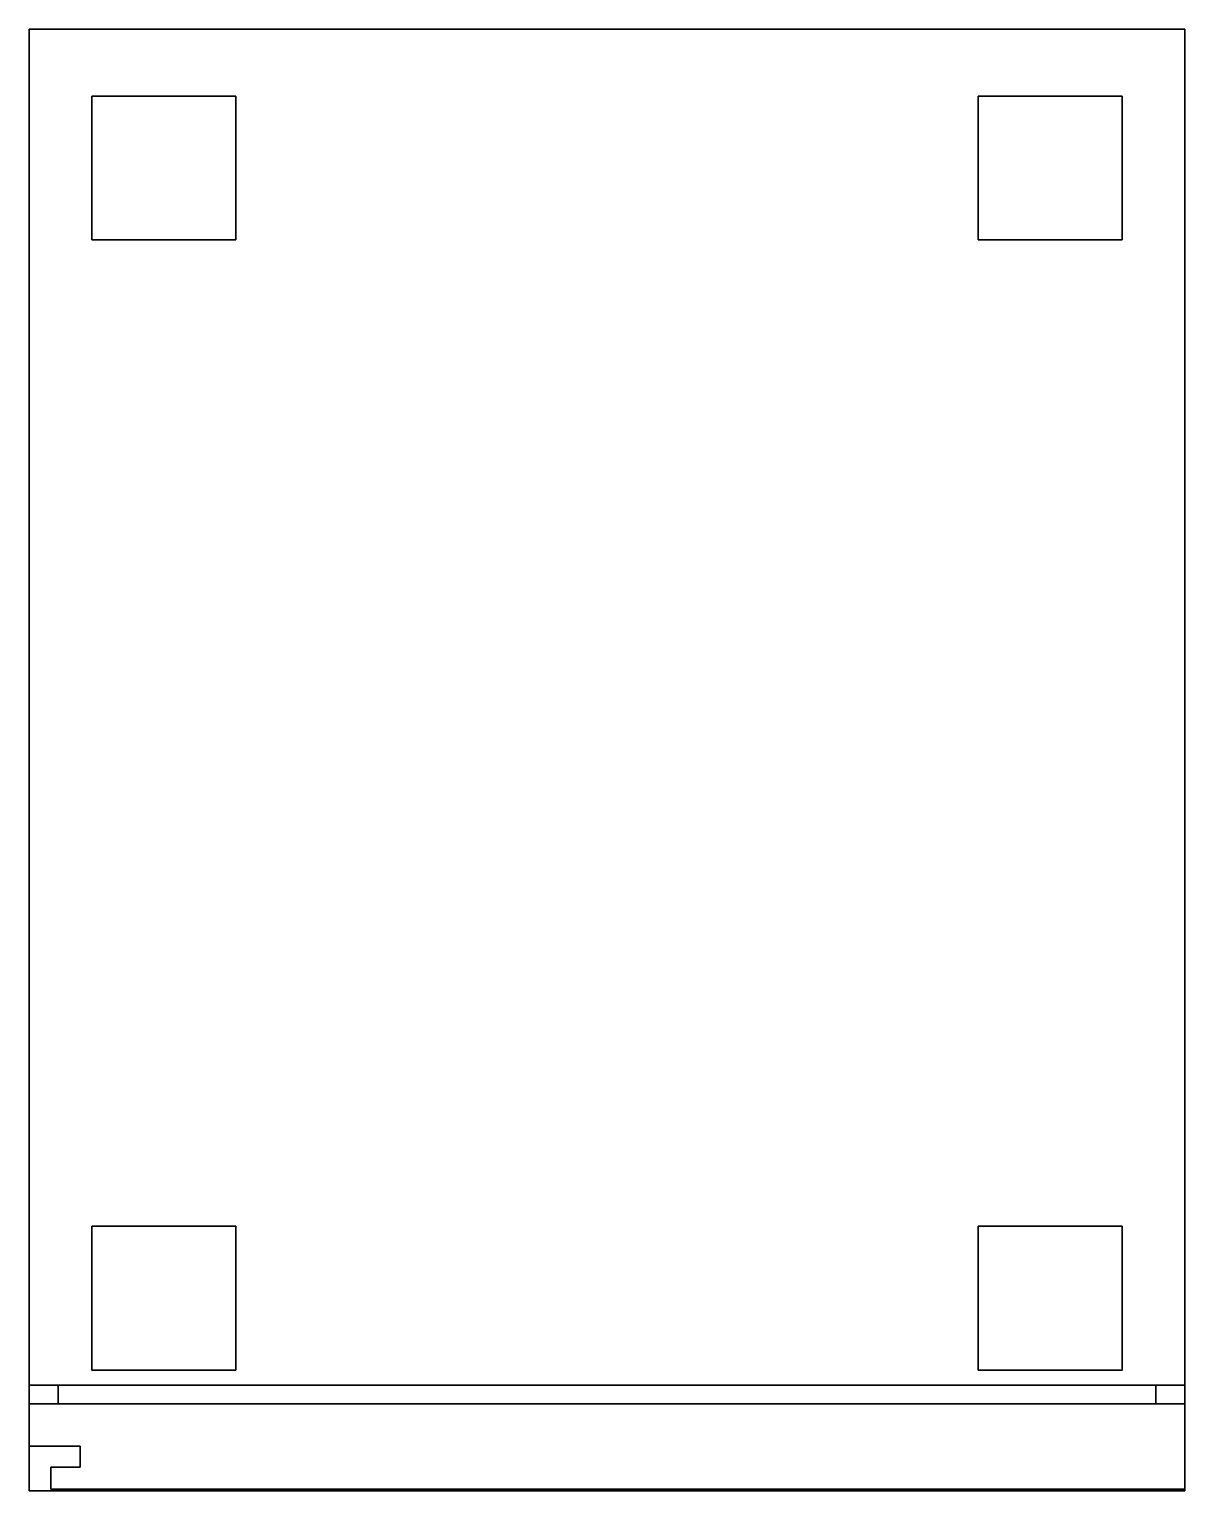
# Model space of a CAD drawing. Header units: millimetres. Extents: x 0 to 803, y -1005 to 11.
import ezdxf

# ---------------------------------------------------------------- set-up
doc = ezdxf.new("R2010")
doc.units = ezdxf.units.MM
doc.layers.add('200-EquipGray-3d', color=9, linetype='Continuous')
doc.layers.add('200-EquipSteel-3d', color=9, linetype='Continuous')

msp = doc.modelspace()

# ---------------------------------------------------------------- linework, layer by layer
at = {"layer": '200-EquipGray-3d'}
for points in [[(20, -944.5, 170.6), (20, -931.5, 170.6), (783, -931.5, 170.6), (783, -944.5, 170.6)], [(20, -944.5, 1750.2), (783, -944.5, 1750.2), (783, -931.5, 1750.2), (20, -931.5, 1750.2)], [(20, -931.5, 170.6), (20, -931.5, 1750.2), (783, -931.5, 1750.2), (783, -931.5, 170.6)], [(20, -944.5, 170.6), (20, -944.5, 1750.2), (20, -931.5, 1750.2), (20, -931.5, 170.6)], [(783, -944.5, 170.6), (783, -931.5, 170.6), (783, -931.5, 1750.2), (783, -944.5, 1750.2)], [(20, -944.5, 170.6), (783, -944.5, 170.6), (783, -944.5, 1750.2), (20, -944.5, 1750.2)]]:
    msp.add_3dface(points, dxfattribs=at)
at = {"layer": '200-EquipSteel-3d'}
for points in [[(0, -931.5, 150), (0, 11, 150), (803, 11, 150), (803, -931.5, 150)], [(0, -931.5, 2090), (803, -931.5, 2090), (803, 11, 2090), (0, 11, 2090)], [(0, 11, 150), (0, 11, 2090), (803, 11, 2090), (803, 11, 150)], [(0, -931.5, 1792.5), (0, -931.5, 2090), (0, 11, 2090), (0, 11, 1792.5)], [(0, -931.5, 150), (0, -931.5, 1792.5), (0, 11, 1792.5), (0, 11, 150)], [(803, -931.5, 1792.5), (803, 11, 1792.5), (803, 11, 2090), (803, -931.5, 2090)], [(803, -931.5, 150), (803, 11, 150), (803, 11, 1792.5), (803, -931.5, 1792.5)], [(43.5, -35.5, 148), (43.5, -35.5, 150), (143.5, -35.5, 150), (143.5, -35.5, 148)], [(43.5, -35.5, 148), (143.5, -35.5, 148), (143.5, -135.5, 148), (43.5, -135.5, 148)], [(43.5, -35.5, 150), (43.5, -135.5, 150), (143.5, -135.5, 150), (143.5, -35.5, 150)], [(43.5, -35.5, 148), (43.5, -135.5, 148), (43.5, -135.5, 150), (43.5, -35.5, 150)], [(143.5, -35.5, 148), (143.5, -35.5, 150), (143.5, -135.5, 150), (143.5, -135.5, 148)], [(659.5, -35.5, 148), (659.5, -35.5, 150), (759.5, -35.5, 150), (759.5, -35.5, 148)], [(659.5, -35.5, 148), (759.5, -35.5, 148), (759.5, -135.5, 148), (659.5, -135.5, 148)], [(659.5, -35.5, 150), (659.5, -135.5, 150), (759.5, -135.5, 150), (759.5, -35.5, 150)], [(659.5, -35.5, 148), (659.5, -135.5, 148), (659.5, -135.5, 150), (659.5, -35.5, 150)], [(759.5, -35.5, 148), (759.5, -35.5, 150), (759.5, -135.5, 150), (759.5, -135.5, 148)], [(43.5, -135.5, 148), (143.5, -135.5, 148), (143.5, -135.5, 150), (43.5, -135.5, 150)], [(659.5, -135.5, 148), (759.5, -135.5, 148), (759.5, -135.5, 150), (659.5, -135.5, 150)], [(43.5, -821.1, 148), (43.5, -821.1, 150), (143.5, -821.1, 150), (143.5, -821.1, 148)], [(43.5, -821.1, 148), (143.5, -821.1, 148), (143.5, -921.1, 148), (43.5, -921.1, 148)], [(43.5, -821.1, 150), (43.5, -921.1, 150), (143.5, -921.1, 150), (143.5, -821.1, 150)], [(43.5, -821.1, 148), (43.5, -921.1, 148), (43.5, -921.1, 150), (43.5, -821.1, 150)], [(143.5, -821.1, 148), (143.5, -821.1, 150), (143.5, -921.1, 150), (143.5, -921.1, 148)], [(659.5, -821.1, 148), (659.5, -821.1, 150), (759.5, -821.1, 150), (759.5, -821.1, 148)], [(659.5, -821.1, 148), (759.5, -821.1, 148), (759.5, -921.1, 148), (659.5, -921.1, 148)], [(659.5, -821.1, 150), (659.5, -921.1, 150), (759.5, -921.1, 150), (759.5, -821.1, 150)], [(659.5, -821.1, 148), (659.5, -921.1, 148), (659.5, -921.1, 150), (659.5, -821.1, 150)], [(759.5, -821.1, 148), (759.5, -821.1, 150), (759.5, -921.1, 150), (759.5, -921.1, 148)], [(43.5, -921.1, 148), (143.5, -921.1, 148), (143.5, -921.1, 150), (43.5, -921.1, 150)], [(659.5, -921.1, 148), (759.5, -921.1, 148), (759.5, -921.1, 150), (659.5, -921.1, 150)], [(0, -1005, 1778), (0, -931.5, 1778), (803, -931.5, 1778), (803, -1005, 1778)], [(0, -1005, 2090), (803, -1005, 2090), (803, -931.5, 2090), (0, -931.5, 2090)], [(0, -931.5, 1778), (0, -931.5, 2090), (803, -931.5, 2090), (803, -931.5, 1778)], [(0, -1005, 1778), (0, -1005, 2090), (0, -931.5, 2090), (0, -931.5, 1778)], [(0, -931.5, 150), (803, -931.5, 150), (803, -931.5, 2090), (0, -931.5, 2090)], [(803, -1005, 1778), (803, -931.5, 1778), (803, -931.5, 2090), (803, -1005, 2090)], [(0, -944.5, 156.8), (0, -944.5, 1771), (803, -944.5, 1771), (803, -944.5, 156.8)], [(0, -974, 156.8), (0, -974, 1771), (0, -944.5, 1771), (0, -944.5, 156.8)], [(803, -1004, 156.8), (803, -944.5, 156.8), (803, -944.5, 1771), (803, -1004, 1771)], [(0, -974, 1771), (35.5, -974, 1771), (35.5, -974, 156.8), (0, -974, 156.8)], [(35.5, -974, 156.8), (35.5, -974, 1771), (35.5, -988.5, 1771), (35.5, -988.5, 156.8)], [(35.5, -988.5, 1771), (35.5, -988.5, 156.8), (15, -988.5, 156.8), (15, -988.5, 1771)], [(15, -988.5, 156.8), (15, -988.5, 1771), (15, -1004, 1771), (15, -1004, 156.8)], [(0, -1005, 1778), (803, -1005, 1778), (803, -1005, 2090), (0, -1005, 2090)], [(15, -1004, 156.8), (803, -1004, 156.8), (803, -1004, 1771), (15, -1004, 1771)]]:
    msp.add_3dface(points, dxfattribs=at)
for points, invisible_edges in [([(803, -944.5, 1771), (0, -944.5, 1771), (0, -974, 1771), (35.5, -974, 1771)], 8), ([(803, -944.5, 156.8), (0, -944.5, 156.8), (0, -974, 156.8), (35.5, -974, 156.8)], 8), ([(803, -1004, 1771), (35.5, -988.5, 1771), (35.5, -974, 1771), (803, -944.5, 1771)], 5), ([(803, -1004, 156.8), (35.5, -988.5, 156.8), (35.5, -974, 156.8), (803, -944.5, 156.8)], 5), ([(15, -1004, 1771), (15, -988.5, 1771), (35.5, -988.5, 1771), (803, -1004, 1771)], 4), ([(15, -1004, 156.8), (15, -988.5, 156.8), (35.5, -988.5, 156.8), (803, -1004, 156.8)], 4)]:
    msp.add_3dface(points, dxfattribs=dict(at, invisible_edges=invisible_edges))

doc.saveas('drawing.dxf')
